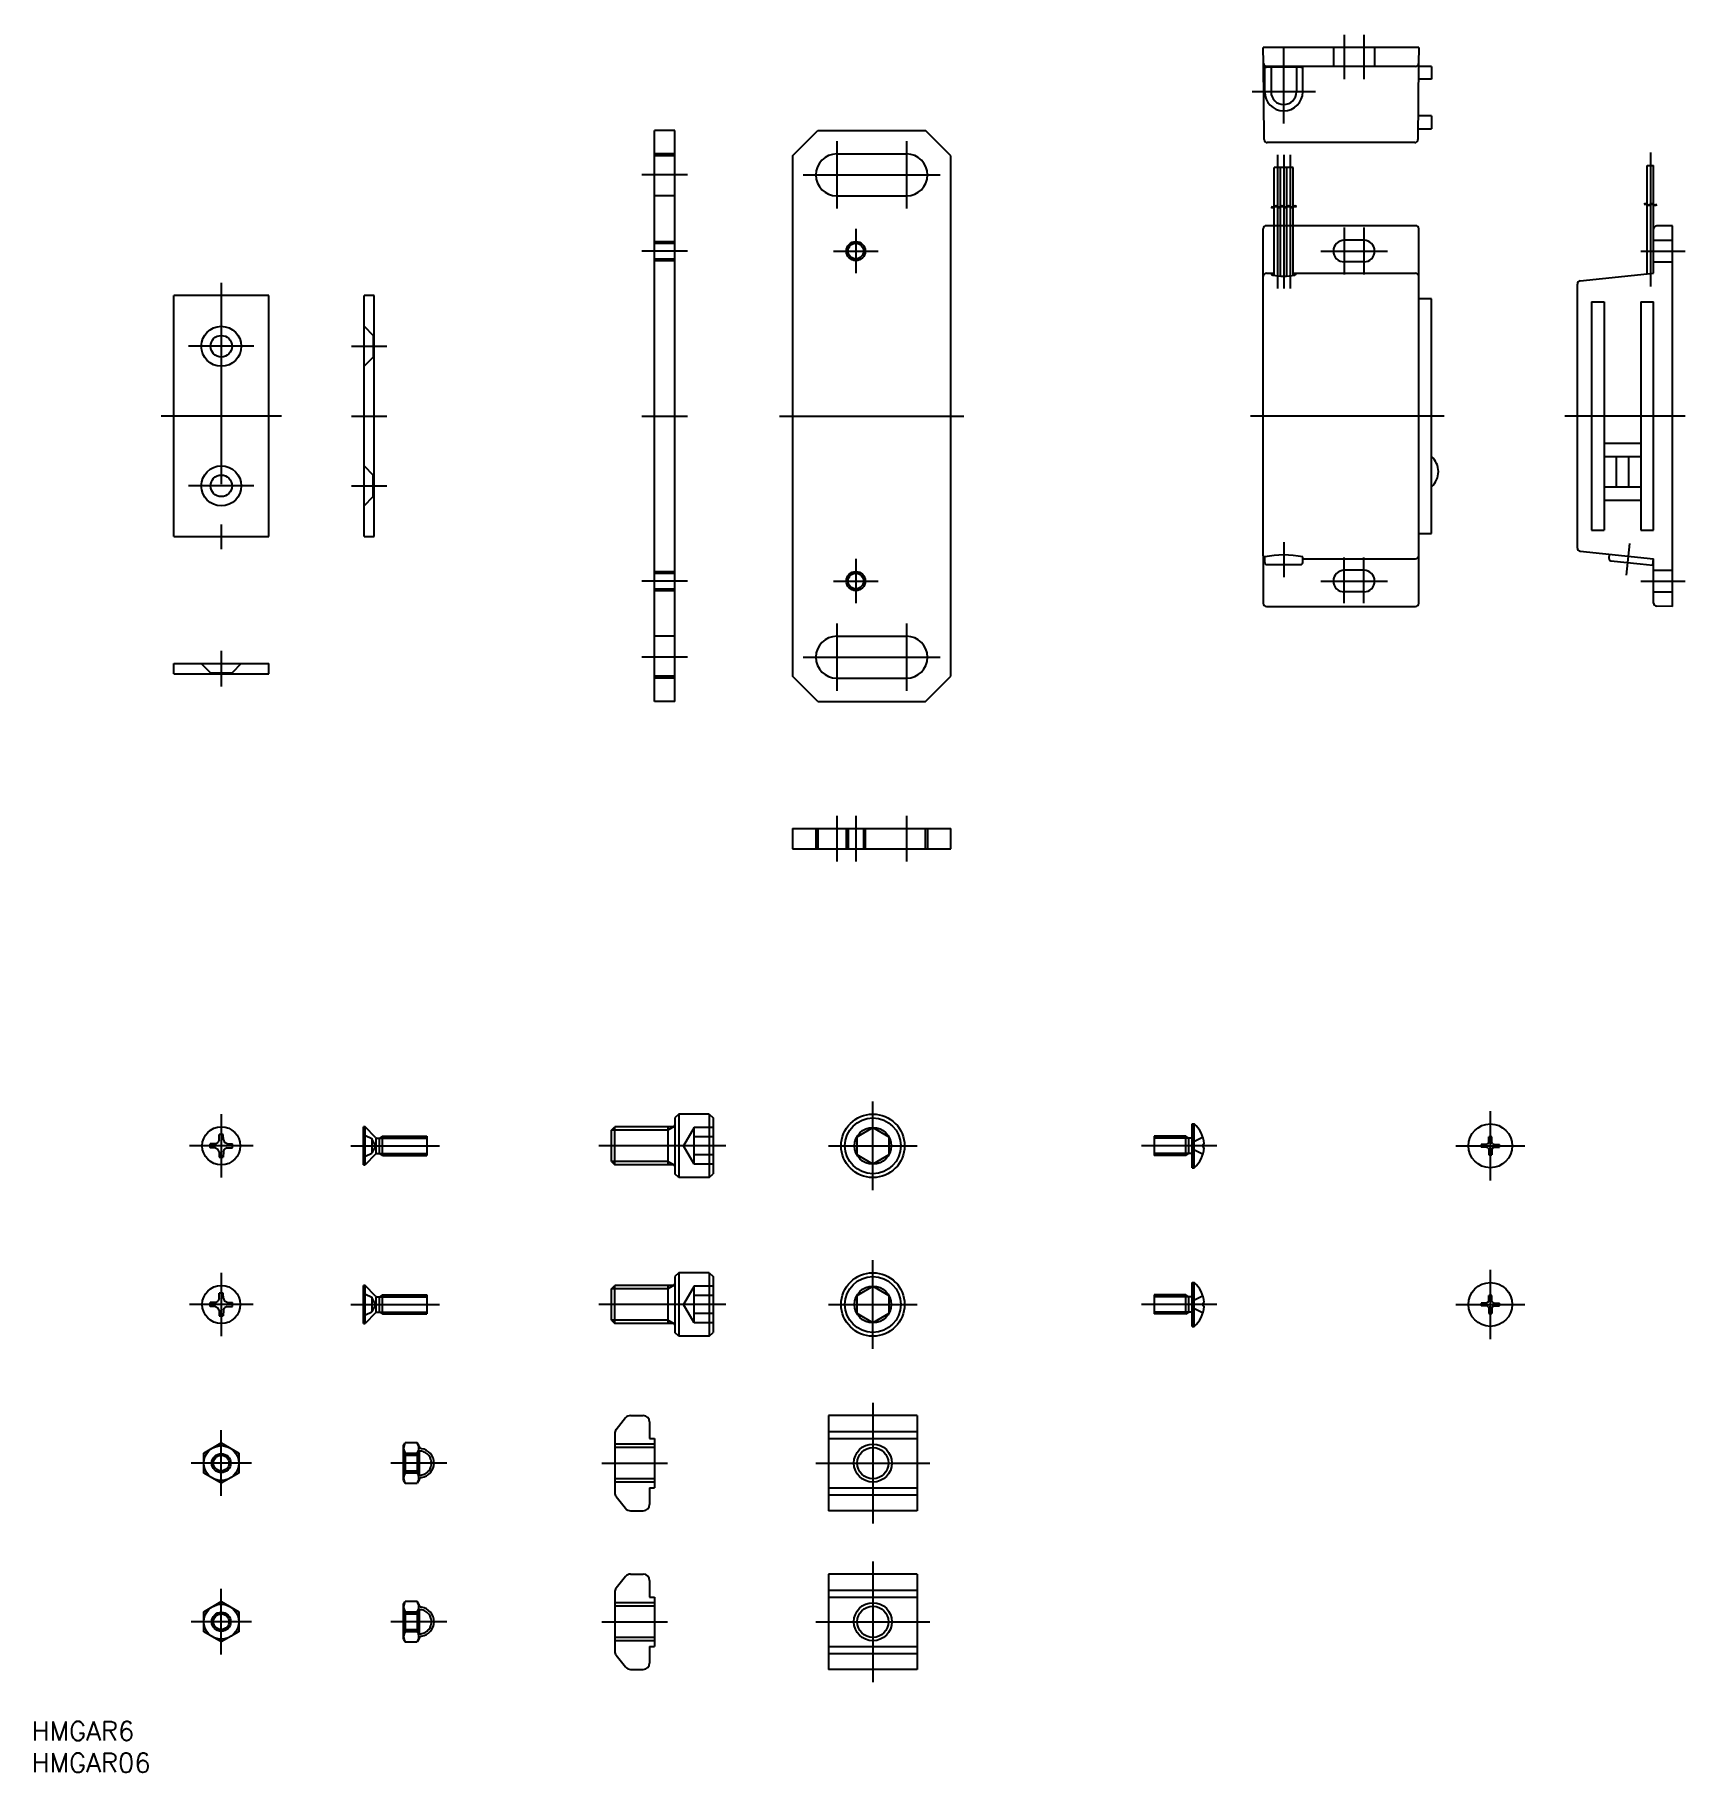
# Model space of a CAD drawing. Extents: x -29 to 231, y -214 to 60.
import ezdxf

# ---------------------------------------------------------------- set-up
doc = ezdxf.new("R2010")
doc.units = 0
doc.linetypes.add('CENTER', pattern=[50.8, 31.75, -6.35, 6.35, -6.35])
doc.linetypes.add('DASHED', pattern=[19.05, 12.7, -6.35])
doc.layers.get('0').update_dxf_attribs({"linetype": 'CONTINUOUS'})
doc.layers.add('CENTER', color=1, linetype='CENTER')
doc.styles.get("Standard").update_dxf_attribs({"font": 'txt.shx', "height": 3, "bigfont": 'bigfont.shx'})

# ---------------------------------------------------------------- blocks, each defined once
blk = doc.blocks.new('*U2')
at = {"color": 7, "linetype": 'CONTINUOUS'}
blk.add_text('HMGAR6', height=3, dxfattribs=at).set_placement((-29.91, -208.72))
blk = doc.blocks.new('*U3')
at = {"color": 7, "linetype": 'CONTINUOUS'}
blk.add_text('HMGAR06', height=3, dxfattribs=at).set_placement((-29.91, -213.72))

msp = doc.modelspace()

# ---------------------------------------------------------------- linework, layer by layer
at = {"color": 7, "linetype": 'CONTINUOUS'}
for p, q in [((164.24, 55.59), (164.22, 58.09)), ((188.72, 58.09), (164.22, 58.09)), ((188.72, 58.09), (188.7, 55.59)), ((164.35, 43.59), (164.24, 55.59)), ((188.2, 55.09), (164.74, 55.09)), ((165.44, 55.09), (165.44, 51.09)), ((169.44, 55.09), (169.44, 51.09)), ((188.7, 55.59), (188.59, 43.59)), ((190.72, 55.09), (188.69, 55.09)), ((190.72, 55.09), (190.72, 53.09)), ((190.72, 53.09), (188.68, 53.09)), ((190.72, 47.29), (188.63, 47.29)), ((190.72, 47.29), (190.72, 45.29)), ((68.3, -45), (68.3, 45)), ((71.5, 45), (68.3, 45)), ((71.5, -45), (71.5, 45)), ((90, 41), (94, 45)), ((94, 45), (111, 45)), ((115, 41), (111, 45)), ((188.61, 45.29), (190.72, 45.29)), ((97, 41.3), (108, 41.3)), ((188.09, 43.09), (164.85, 43.09)), ((71.5, 41), (68.3, 41)), ((90, 41), (90, -41)), ((115, -41), (115, 41)), ((165.94, 33.04), (165.94, 39.17)), ((168.94, 39.17), (165.94, 39.17)), ((166.94, 33.04), (166.94, 39.17)), ((167.94, 33.04), (167.94, 39.17)), ((168.94, 33.04), (168.94, 39.17)), ((224.72, 33.38), (224.72, 39.51)), ((224.72, 39.51), (225.72, 39.51)), ((225.72, 33.38), (225.72, 39.51)), ((97, 34.7), (108, 34.7)), ((165.94, 22.16), (165.94, 32.93)), ((166.94, 22.05), (166.94, 32.93)), ((167.94, 22.05), (167.94, 32.93)), ((168.94, 22.16), (168.94, 32.94)), ((224.72, 22.4), (224.72, 33.27)), ((225.72, 22.5), (225.72, 33.27)), ((164.22, -22), (164.22, 29.5)), ((188.22, 30), (164.72, 30)), ((180.07, 27.7), (176.97, 27.7)), ((188.72, -22), (188.72, 29.5)), ((225.72, 22.5), (225.72, 29.47)), ((228.72, 30), (226.21, 29.97)), ((228.72, -30), (228.72, 30)), ((164.72, 22.5), (165.94, 22.5)), ((168.94, 22.5), (188.22, 22.5)), ((180.07, 24.3), (176.97, 24.3)), ((214.17, 21.3), (225.72, 22.5)), ((213.72, -20.8), (213.72, 20.8)), ((-7.5, -19), (-7.5, 19)), ((7.5, 19), (-7.5, 19)), ((7.5, -19), (7.5, 19)), ((22.5, -19), (22.5, 19)), ((24.1, 19), (22.5, 19)), ((24.1, -19), (24.1, 19)), ((190.72, 18.5), (188.72, 18.5)), ((190.72, -18.5), (190.72, 18.5)), ((215.92, 18), (215.92, -18)), ((215.92, 18), (217.92, 18)), ((217.92, 18), (217.92, -18)), ((223.72, 18), (223.72, -18)), ((223.72, 18), (225.72, 18)), ((225.72, -18), (225.72, 18)), ((217.92, -4.25), (223.72, -4.25)), ((217.92, -6.38), (223.72, -6.38)), ((219.85, -6.38), (219.85, -11.13)), ((221.79, -6.38), (221.79, -11.13)), ((190.72, -13.25), (190.72, -10.05)), ((217.92, -11.13), (223.72, -11.13)), ((217.92, -11.13), (223.72, -11.13)), ((217.92, -13.25), (223.72, -13.25)), ((-7.5, -19), (7.5, -19)), ((22.5, -19), (24.1, -19)), ((188.72, -18.5), (190.72, -18.5)), ((215.92, -18), (217.92, -18)), ((223.72, -18), (225.72, -18)), ((214.17, -21.3), (225.72, -22.5)), ((218.72, -22.47), (218.79, -21.78)), ((164.22, -22), (164.22, -29.5)), ((164.44, -22.89), (164.44, -22.19)), ((164.44, -23.1), (164.44, -22.89)), ((164.74, -23.39), (170.14, -23.39)), ((170.44, -23.1), (170.44, -22.19)), ((170.44, -22.5), (188.22, -22.5)), ((180.07, -24.3), (176.97, -24.3)), ((188.72, -29.5), (188.72, -22)), ((218.98, -22.8), (223.63, -23.29)), ((223.63, -23.29), (225.62, -23.49)), ((225.62, -23.49), (225.72, -22.5)), ((225.72, -29.47), (225.72, -22.5)), ((164.72, -30), (188.22, -30)), ((180.07, -27.7), (176.97, -27.7)), ((228.72, -30), (226.21, -29.97)), ((97, -34.7), (108, -34.7)), ((-7.5, -39), (7.5, -39)), ((-7.5, -40.6), (-7.5, -39)), ((-7.5, -40.6), (7.5, -40.6)), ((7.5, -40.6), (7.5, -39)), ((71.5, -41), (68.3, -41)), ((94, -45), (90, -41)), ((111, -45), (115, -41)), ((97, -41.3), (108, -41.3)), ((71.5, -45), (68.3, -45)), ((94, -45), (111, -45)), ((90, -65), (115, -65)), ((90, -65), (90, -68.2)), ((94, -65), (94, -68.2)), ((111, -68.2), (111, -65)), ((115, -68.2), (115, -65)), ((90, -68.2), (115, -68.2)), ((22.4, -118), (22.4, -112)), ((22.65, -112), (22.4, -112)), ((22.65, -118), (22.65, -112)), ((24.33, -113.68), (22.65, -112)), ((61.5, -112.54), (62.04, -112)), ((71.25, -112), (62.04, -112)), ((62.04, -118), (62.04, -112)), ((70.38, -112), (70.38, -118)), ((72.1, -110), (71.5, -110.6)), ((71.5, -110.6), (71.5, -119.4)), ((72.1, -110), (72.1, -120)), ((76.9, -110), (72.1, -110)), ((76.9, -110), (76.9, -120)), ((76.9, -110), (77.5, -110.6)), ((77.5, -110.6), (77.5, -119.4)), ((100.19, -113.56), (102.69, -112.11)), ((102.69, -112.11), (105.19, -113.56)), ((153, -118.45), (153, -111.55)), ((153, -111.55), (153.34, -111.55)), ((153.34, -118.45), (153.34, -111.55)), ((-0.92, -114.67), (-1.77, -114.68)), ((-0.92, -114.67), (-0.52, -114.48)), ((-0.33, -114.08), (-0.52, -114.48)), ((-0.33, -114.08), (-0.32, -113.23)), ((0.33, -114.08), (0.32, -113.23)), ((0.33, -114.08), (0.52, -114.48)), ((0.92, -114.67), (0.52, -114.48)), ((0.92, -114.67), (1.77, -114.68)), ((24.42, -116.23), (24.42, -113.77)), ((24.54, -113.77), (24.95, -113.77)), ((25.42, -113.5), (24.95, -113.77)), ((24.95, -116.23), (24.95, -113.77)), ((25.42, -113.5), (32.4, -113.5)), ((25.42, -116.5), (25.42, -113.5)), ((32.4, -113.5), (32.4, -116.5)), ((61.5, -117.46), (61.5, -112.54)), ((100.19, -116.44), (100.19, -113.56)), ((105.19, -113.56), (105.19, -116.44)), ((152, -113.5), (147, -113.5)), ((147, -113.5), (147, -116.5)), ((152.47, -113.77), (152, -113.5)), ((152, -116.5), (152, -113.5)), ((152.9, -113.77), (152.47, -113.77)), ((152.47, -116.23), (152.47, -113.77)), ((154.67, -114.77), (154.87, -114.76)), ((154.67, -114.77), (154.67, -115.23)), ((199.43, -114.76), (198.57, -114.77)), ((199.66, -114.66), (199.43, -114.76)), ((199.66, -114.66), (199.76, -114.43)), ((199.76, -114.43), (199.77, -113.57)), ((200.24, -114.43), (200.23, -113.57)), ((200.34, -114.66), (200.24, -114.43)), ((200.34, -114.66), (200.57, -114.76)), ((200.57, -114.76), (201.43, -114.77)), ((-0.92, -115.33), (-1.77, -115.32)), ((-0.92, -115.33), (-0.52, -115.52)), ((-0.33, -115.92), (-0.52, -115.52)), ((-0.33, -115.92), (-0.32, -116.77)), ((0.33, -115.92), (0.32, -116.77)), ((0.33, -115.92), (0.52, -115.52)), ((0.92, -115.33), (0.52, -115.52)), ((0.92, -115.33), (1.77, -115.32)), ((24.33, -116.32), (22.65, -118)), ((24.54, -116.23), (24.95, -116.23)), ((25.42, -116.5), (24.95, -116.23)), ((25.42, -116.5), (32.4, -116.5)), ((61.5, -117.46), (62.04, -118)), ((102.69, -117.89), (100.19, -116.44)), ((105.19, -116.44), (102.69, -117.89)), ((152, -116.5), (147, -116.5)), ((152, -116.5), (152.47, -116.23)), ((152.9, -116.23), (152.47, -116.23)), ((154.67, -115.23), (154.87, -115.24)), ((199.43, -115.24), (198.57, -115.23)), ((199.66, -115.34), (199.43, -115.24)), ((199.66, -115.34), (199.76, -115.57)), ((199.76, -115.57), (199.77, -116.43)), ((200.24, -115.57), (200.23, -116.43)), ((200.34, -115.34), (200.24, -115.57)), ((200.34, -115.34), (200.57, -115.24)), ((200.57, -115.24), (201.43, -115.23)), ((22.4, -118), (22.65, -118)), ((71.25, -118), (62.04, -118)), ((72.1, -120), (71.5, -119.4)), ((76.9, -120), (72.1, -120)), ((76.9, -120), (77.5, -119.4)), ((153, -118.45), (153.34, -118.45)), ((72.1, -135), (71.5, -135.6)), ((71.5, -135.6), (71.5, -144.4)), ((72.1, -135), (72.1, -145)), ((76.9, -135), (72.1, -135)), ((76.9, -135), (76.9, -145)), ((76.9, -135), (77.5, -135.6)), ((77.5, -135.6), (77.5, -144.4)), ((153, -143.45), (153, -136.55)), ((153, -136.55), (153.34, -136.55)), ((153.34, -143.45), (153.34, -136.55)), ((-0.92, -139.67), (-0.52, -139.48)), ((-0.33, -139.08), (-0.52, -139.48)), ((-0.33, -139.08), (-0.32, -138.23)), ((0.33, -139.08), (0.32, -138.23)), ((0.33, -139.08), (0.52, -139.48)), ((0.92, -139.67), (0.52, -139.48)), ((22.4, -143), (22.4, -137)), ((22.65, -137), (22.4, -137)), ((24.33, -138.68), (22.65, -137)), ((22.65, -143), (22.65, -137)), ((24.42, -141.23), (24.42, -138.77)), ((24.54, -138.77), (24.95, -138.77)), ((25.42, -138.5), (24.95, -138.77)), ((24.95, -141.23), (24.95, -138.77)), ((25.42, -138.5), (32.4, -138.5)), ((25.42, -141.5), (25.42, -138.5)), ((32.4, -138.5), (32.4, -141.5)), ((61.5, -137.54), (62.04, -137)), ((61.5, -142.46), (61.5, -137.54)), ((71.25, -137), (62.04, -137)), ((62.04, -143), (62.04, -137)), ((70.38, -137), (70.38, -143)), ((100.19, -138.56), (102.69, -137.11)), ((100.19, -141.44), (100.19, -138.56)), ((102.69, -137.11), (105.19, -138.56)), ((105.19, -138.56), (105.19, -141.44)), ((152, -138.5), (147, -138.5)), ((147, -138.5), (147, -141.5)), ((152.47, -138.77), (152, -138.5)), ((152, -141.5), (152, -138.5)), ((152.9, -138.77), (152.47, -138.77)), ((152.47, -141.23), (152.47, -138.77)), ((199.66, -139.66), (199.76, -139.43)), ((199.76, -139.43), (199.77, -138.57)), ((200.24, -139.43), (200.23, -138.57)), ((200.34, -139.66), (200.24, -139.43)), ((-0.92, -139.67), (-1.77, -139.68)), ((-0.92, -140.33), (-1.77, -140.32)), ((-0.92, -140.33), (-0.52, -140.52)), ((-0.33, -140.92), (-0.52, -140.52)), ((-0.33, -140.92), (-0.32, -141.77)), ((0.33, -140.92), (0.32, -141.77)), ((0.33, -140.92), (0.52, -140.52)), ((0.92, -140.33), (0.52, -140.52)), ((0.92, -139.67), (1.77, -139.68)), ((0.92, -140.33), (1.77, -140.32)), ((24.33, -141.32), (22.65, -143)), ((24.54, -141.23), (24.95, -141.23)), ((25.42, -141.5), (24.95, -141.23)), ((25.42, -141.5), (32.4, -141.5)), ((102.69, -142.89), (100.19, -141.44)), ((105.19, -141.44), (102.69, -142.89)), ((152, -141.5), (147, -141.5)), ((152, -141.5), (152.47, -141.23)), ((152.9, -141.23), (152.47, -141.23)), ((154.67, -139.77), (154.87, -139.76)), ((154.67, -139.77), (154.67, -140.23)), ((154.67, -140.23), (154.87, -140.24)), ((199.43, -139.76), (198.57, -139.77)), ((199.43, -140.24), (198.57, -140.23)), ((199.66, -139.66), (199.43, -139.76)), ((199.66, -140.34), (199.43, -140.24)), ((199.66, -140.34), (199.76, -140.57)), ((199.76, -140.57), (199.77, -141.43)), ((200.24, -140.57), (200.23, -141.43)), ((200.34, -140.34), (200.24, -140.57)), ((200.34, -139.66), (200.57, -139.76)), ((200.34, -140.34), (200.57, -140.24)), ((200.57, -139.76), (201.43, -139.77)), ((200.57, -140.24), (201.43, -140.23)), ((22.4, -143), (22.65, -143)), ((61.5, -142.46), (62.04, -143)), ((71.25, -143), (62.04, -143)), ((72.1, -145), (71.5, -144.4)), ((76.9, -145), (72.1, -145)), ((76.9, -145), (77.5, -144.4)), ((153, -143.45), (153.34, -143.45)), ((63.7, -157.88), (62.22, -159.73)), ((64.48, -157.5), (66.5, -157.5)), ((67.5, -158.5), (67.5, -161.1)), ((95.69, -157.5), (95.69, -172.5)), ((109.69, -157.5), (95.69, -157.5)), ((109.69, -157.5), (109.69, -172.5)), ((62, -160.35), (62, -169.65)), ((67.5, -161.1), (68.3, -161.1)), ((68.3, -161.1), (68.3, -168.9)), ((95.69, -160), (109.69, -160)), ((95.69, -161.1), (109.69, -161.1)), ((-2.75, -163.41), (0, -161.82)), ((-2.75, -166.59), (-2.75, -163.41)), ((0, -161.82), (2.75, -163.41)), ((2.75, -163.41), (2.75, -166.59)), ((28.73, -162.25), (28.98, -161.82)), ((28.73, -167.75), (28.73, -162.25)), ((30.89, -161.82), (28.98, -161.82)), ((28.98, -163.41), (30.89, -163.41)), ((31.13, -162.25), (30.89, -161.82)), ((31.13, -167.75), (31.13, -162.25)), ((0, -168.18), (-2.75, -166.59)), ((2.75, -166.59), (0, -168.18)), ((30.89, -166.59), (28.98, -166.59)), ((28.73, -167.75), (28.98, -168.18)), ((28.98, -168.18), (30.89, -168.18)), ((31.13, -167.75), (30.89, -168.18)), ((67.5, -168.9), (68.3, -168.9)), ((67.5, -168.9), (67.5, -171.5)), ((95.69, -168.9), (109.69, -168.9)), ((62.22, -170.27), (63.7, -172.12)), ((95.69, -170), (109.69, -170)), ((64.48, -172.5), (66.5, -172.5)), ((109.69, -172.5), (95.69, -172.5)), ((63.7, -182.88), (62.22, -184.73)), ((64.48, -182.5), (66.5, -182.5)), ((109.69, -182.5), (95.69, -182.5)), ((95.69, -182.5), (95.69, -197.5)), ((109.69, -182.5), (109.69, -197.5)), ((62, -185.35), (62, -194.65)), ((67.5, -183.5), (67.5, -186.1)), ((67.5, -186.1), (68.3, -186.1)), ((68.3, -186.1), (68.3, -193.9)), ((95.69, -185), (109.69, -185)), ((95.69, -186.1), (109.69, -186.1)), ((-2.75, -188.41), (0, -186.82)), ((-2.75, -191.59), (-2.75, -188.41)), ((0, -186.82), (2.75, -188.41)), ((2.75, -188.41), (2.75, -191.59)), ((28.73, -187.25), (28.98, -186.82)), ((28.73, -192.75), (28.73, -187.25)), ((30.89, -186.82), (28.98, -186.82)), ((28.98, -188.41), (30.89, -188.41)), ((31.13, -187.25), (30.89, -186.82)), ((31.13, -192.75), (31.13, -187.25)), ((0, -193.18), (-2.75, -191.59)), ((2.75, -191.59), (0, -193.18)), ((30.89, -191.59), (28.98, -191.59)), ((28.73, -192.75), (28.98, -193.18)), ((28.98, -193.18), (30.89, -193.18)), ((31.13, -192.75), (30.89, -193.18)), ((67.5, -193.9), (68.3, -193.9)), ((67.5, -193.9), (67.5, -196.5)), ((95.69, -193.9), (109.69, -193.9)), ((62.22, -195.27), (63.7, -197.12)), ((95.69, -195), (109.69, -195)), ((64.48, -197.5), (66.5, -197.5)), ((109.69, -197.5), (95.69, -197.5))]:
    msp.add_line(p, q, dxfattribs=at)
at = {"color": 3, "linetype": 'DASHED'}
for p, q in [((175.27, 58.09), (175.27, 55.09)), ((181.77, 58.09), (181.77, 55.09)), ((164.74, 55.09), (164.44, 55.09)), ((71.5, 41.3), (68.3, 41.3)), ((71.5, 34.7), (68.3, 34.7)), ((68.3, 27.5), (71.5, 27.5)), ((225.72, 27.7), (228.72, 27.7)), ((68.3, 27.23), (71.5, 27.23)), ((68.3, 24.77), (71.5, 24.77)), ((68.3, 24.5), (71.5, 24.5)), ((225.72, 24.3), (228.72, 24.3)), ((22.5, 14.15), (23.95, 12.7)), ((23.95, 12.7), (23.95, 9.3)), ((23.95, 12.7), (24.1, 12.7)), ((22.5, 7.85), (23.95, 9.3)), ((23.95, 9.3), (24.1, 9.3)), ((22.5, -7.85), (23.95, -9.3)), ((23.95, -12.7), (23.95, -9.3)), ((23.95, -9.3), (24.1, -9.3)), ((22.5, -14.15), (23.95, -12.7)), ((23.95, -12.7), (24.1, -12.7)), ((68.3, -24.5), (71.5, -24.5)), ((225.72, -24.3), (228.72, -24.3)), ((68.3, -24.77), (71.5, -24.77)), ((68.3, -27.23), (71.5, -27.23)), ((68.3, -27.5), (71.5, -27.5)), ((225.72, -27.7), (228.72, -27.7)), ((71.5, -34.7), (68.3, -34.7)), ((-3.15, -39), (-1.7, -40.45)), ((-1.7, -40.45), (1.7, -40.45)), ((-1.7, -40.45), (-1.7, -40.6)), ((3.15, -39), (1.7, -40.45)), ((1.7, -40.45), (1.7, -40.6)), ((71.5, -41.3), (68.3, -41.3)), ((93.7, -65), (93.7, -68.2)), ((98.5, -65), (98.5, -68.2)), ((98.77, -65), (98.77, -68.2)), ((101.23, -65), (101.23, -68.2)), ((101.5, -65), (101.5, -68.2)), ((111.3, -65), (111.3, -68.2)), ((74.5, -112.11), (72.83, -115)), ((77.5, -112.11), (74.5, -112.11)), ((74.5, -117.89), (74.5, -112.11)), ((22.73, -113.37), (23.73, -113.86)), ((24.33, -115), (23.73, -113.86)), ((23.73, -113.86), (23.73, -116.14)), ((77.5, -113.56), (74.5, -113.56)), ((152.91, -115), (153.25, -114.36)), ((154.62, -113.69), (153.25, -114.36)), ((153.25, -114.36), (153.25, -115.64)), ((22.73, -116.63), (23.73, -116.14)), ((24.33, -115), (23.73, -116.14)), ((74.5, -117.89), (72.83, -115)), ((77.5, -116.44), (74.5, -116.44)), ((152.91, -115), (153.25, -115.64)), ((154.62, -116.31), (153.25, -115.64)), ((77.5, -117.89), (74.5, -117.89)), ((22.73, -138.37), (23.73, -138.85)), ((23.73, -138.85), (23.73, -141.15)), ((24.33, -140), (23.73, -138.85)), ((74.5, -137.11), (72.83, -140)), ((77.5, -137.11), (74.5, -137.11)), ((74.5, -142.89), (74.5, -137.11)), ((77.5, -138.56), (74.5, -138.56)), ((152.91, -140), (153.25, -139.37)), ((154.62, -138.69), (153.25, -139.37)), ((153.25, -139.37), (153.25, -140.63)), ((22.73, -141.63), (23.73, -141.15)), ((24.33, -140), (23.73, -141.15)), ((74.5, -142.89), (72.83, -140)), ((77.5, -141.44), (74.5, -141.44)), ((152.91, -140), (153.25, -140.63)), ((154.62, -141.31), (153.25, -140.63)), ((77.5, -142.89), (74.5, -142.89)), ((28.73, -163.5), (31.13, -163.5)), ((28.73, -163.5), (29, -163.77)), ((29, -163.77), (30.86, -163.77)), ((29, -163.77), (29, -166.23)), ((31.13, -163.5), (30.86, -163.77)), ((30.86, -163.77), (30.86, -166.23)), ((31.23, -163.1), (31.13, -163.1)), ((31.23, -166.9), (31.23, -163.1)), ((68.3, -162), (62, -162)), ((68.3, -162.54), (62, -162.54)), ((28.73, -166.5), (29, -166.23)), ((28.73, -166.5), (31.13, -166.5)), ((29, -166.23), (30.86, -166.23)), ((31.13, -166.5), (30.86, -166.23)), ((31.23, -166.9), (31.13, -166.9)), ((68.3, -167.46), (62, -167.46)), ((68.3, -168), (62, -168)), ((28.73, -188.5), (29, -188.77)), ((28.73, -188.5), (31.13, -188.5)), ((29, -188.77), (29, -191.23)), ((29, -188.77), (30.86, -188.77)), ((31.13, -188.5), (30.86, -188.77)), ((30.86, -188.77), (30.86, -191.23)), ((31.23, -188.1), (31.13, -188.1)), ((31.23, -191.9), (31.23, -188.1)), ((68.3, -187), (62, -187)), ((68.3, -187.54), (62, -187.54)), ((28.73, -191.5), (29, -191.23)), ((28.73, -191.5), (31.13, -191.5)), ((29, -191.23), (30.86, -191.23)), ((31.13, -191.5), (30.86, -191.23)), ((31.23, -191.9), (31.13, -191.9)), ((68.3, -192.46), (62, -192.46)), ((68.3, -193), (62, -193))]:
    msp.add_line(p, q, dxfattribs=at)
at = {"color": 3, "linetype": 'CONTINUOUS'}
for p, q in [((164.44, 51.09), (164.44, 55.09)), ((170.14, 54.99), (164.74, 54.99)), ((170.44, 51.09), (170.44, 55.09)), ((71.38, -111.97), (70.38, -112.54)), ((24.95, -113.77), (32.4, -113.77)), ((70.38, -112.54), (61.5, -112.54)), ((152.47, -113.77), (147, -113.77)), ((24.95, -116.23), (32.4, -116.23)), ((70.38, -117.46), (61.5, -117.46)), ((71.38, -118.03), (70.38, -117.46)), ((152.47, -116.23), (147, -116.23)), ((24.95, -138.77), (32.4, -138.77)), ((70.38, -137.54), (61.5, -137.54)), ((71.38, -136.97), (70.38, -137.54)), ((152.47, -138.77), (147, -138.77)), ((24.95, -141.23), (32.4, -141.23)), ((152.47, -141.23), (147, -141.23)), ((70.38, -142.46), (61.5, -142.46)), ((71.38, -143.03), (70.38, -142.46))]:
    msp.add_line(p, q, dxfattribs=at)
for centre, radius in [((100, 26), 1.5), ((100, -26), 1.5), ((0, -165), 1.5), ((102.69, -165), 3), ((0, -190), 1.5), ((102.69, -190), 3)]:
    msp.add_circle(centre, radius, dxfattribs=at)
at = {"color": 7, "linetype": 'CONTINUOUS'}
for centre, radius in [((100, 26), 1.23), ((0, 11), 3.15), ((0, 11), 1.7), ((0, -11), 3.15), ((0, -11), 1.7), ((100, -26), 1.23), ((0, -115), 3), ((102.69, -115), 5), ((102.69, -115), 4.4), ((102.69, -115), 2.89), ((200, -115), 3.45), ((102.69, -140), 5), ((102.69, -140), 4.4), ((200, -140), 3.45), ((0, -140), 3), ((102.69, -140), 2.89), ((0, -165), 2.75), ((0, -165), 1.23), ((102.69, -165), 2.46), ((0, -190), 2.75), ((0, -190), 1.23), ((102.69, -190), 2.46)]:
    msp.add_circle(centre, radius, dxfattribs=at)
for centre, radius, start, end in [((164.74, 55.59), 0.5, 180.5, 270), ((188.2, 55.59), 0.5, 270, 359.4875), ((167.44, 51.09), 2, 180, 0), ((97, 38), 3.3, 90, 270), ((108, 38), 3.3, 270, 90), ((164.85, 43.59), 0.5, 180.5, 270), ((188.09, 43.59), 0.5, 270, 359.5), ((164.72, 29.5), 0.5, 90, 180), ((176.97, 26), 1.7, 90, 270), ((180.07, 26), 1.7, 270, 90), ((188.22, 29.5), 0.5, 0, 90), ((226.22, 29.47), 0.5, 90.5729, 180), ((164.72, 22), 0.5, 90, 180), ((165.74, 22.5), 0.3, 180, 262.0368), ((167.44, 31.38), 9.34, 259.25, 280.75), ((169.14, 22.5), 0.3, 277.9632, 360), ((188.22, 22), 0.5, 0, 90), ((214.22, 20.8), 0.5, 95.9469, 180), ((188.7, -8.76), 3.12, 310.4021, 49.5979), ((167.44, -36.47), 14.59, 78.1314, 101.8686), ((214.22, -20.8), 0.5, 180, 264.0531), ((164.72, -22), 0.5, 180, 236.3099), ((164.74, -23.09), 0.299, 180.1553, 270.1543), ((170.14, -23.09), 0.299, 269.8457, 359.8447), ((176.97, -26), 1.7, 90, 270), ((180.07, -26), 1.7, 270, 90), ((188.22, -22), 0.5, 270, 0), ((219.02, -22.51), 0.3, 174.05, 262.507), ((164.72, -29.5), 0.5, 180, 270), ((188.22, -29.5), 0.5, 270, 0), ((226.22, -29.47), 0.5, 180, 269.4271), ((97, -38), 3.3, 90, 270), ((108, -38), 3.3, 270, 90), ((71.25, -111.75), 0.25, 270, 0), ((150.3, -115), 4.6, 4.2535, 48.5904), ((0, -115), 1.8, 169.8876, 190.1124), ((0, -115), 1.8, 79.8876, 100.1124), ((0, -115), 1.8, 349.8876, 10.1124), ((24.54, -113.47), 0.3, 225, 270), ((152.9, -113.67), 0.1, 270, 0), ((154.69, -114.67), 0.195, 332.2184, 2.6733), ((200, -115), 1.45, 171.0389, 188.9611), ((200, -115), 1.45, 81.0389, 98.9611), ((200, -115), 1.45, 351.0389, 8.9611), ((0, -115), 1.8, 259.8876, 280.1124), ((24.54, -116.53), 0.3, 90, 135), ((152.9, -116.33), 0.1, 0, 90), ((150.3, -115), 4.6, 311.4096, 355.7465), ((154.69, -115.33), 0.195, 357.3267, 27.7816), ((200, -115), 1.45, 261.0389, 278.9611), ((71.25, -118.25), 0.25, 0, 90), ((71.25, -136.75), 0.25, 270, 0), ((150.3, -140), 4.6, 4.2535, 48.5904), ((0, -140), 1.8, 79.8876, 100.1124), ((24.54, -138.47), 0.3, 225, 270), ((152.9, -138.67), 0.1, 270, 0), ((200, -140), 1.45, 81.0389, 98.9611), ((0, -140), 1.8, 169.8876, 190.1124), ((0, -140), 1.8, 259.8876, 280.1124), ((0, -140), 1.8, 349.8876, 10.1124), ((24.54, -141.53), 0.3, 90, 135), ((152.9, -141.33), 0.1, 0, 90), ((150.3, -140), 4.6, 311.4096, 355.7465), ((154.69, -139.67), 0.195, 332.2184, 2.6733), ((154.69, -140.33), 0.195, 357.3267, 27.7816), ((200, -140), 1.45, 171.0389, 188.9611), ((200, -140), 1.45, 261.0389, 278.9611), ((200, -140), 1.45, 351.0389, 8.9611), ((71.25, -143.25), 0.25, 0, 90), ((64.48, -158.5), 1, 90, 141.3402), ((66.5, -158.5), 1, 0, 90), ((63, -160.35), 1, 141.3402, 180), ((30.14, -162.62), 1.41, 154.3842, 214.3842), ((33.99, -165), 5.25, 162.412, 197.588), ((29.73, -162.62), 1.41, 325.6158, 25.6158), ((25.88, -165), 5.25, 342.412, 17.588), ((31.63, -162.23), 0.5, 182.4469, 261.7962), ((31.23, -165), 2.3, 278.2038, 81.7962), ((30.14, -167.38), 1.41, 145.6158, 205.6158), ((29.73, -167.38), 1.41, 334.3842, 34.3842), ((31.63, -167.77), 0.5, 98.2038, 177.5531), ((63, -169.65), 1, 180, 218.6598), ((64.48, -171.5), 1, 218.6598, 270), ((66.5, -171.5), 1, 270, 0), ((64.48, -183.5), 1, 90, 141.3402), ((66.5, -183.5), 1, 0, 90), ((63, -185.35), 1, 141.3402, 180), ((30.14, -187.62), 1.41, 154.3842, 214.3842), ((33.99, -190), 5.25, 162.412, 197.588), ((29.73, -187.62), 1.41, 325.6158, 25.6158), ((25.88, -190), 5.25, 342.412, 17.588), ((31.63, -187.23), 0.5, 182.4469, 261.7962), ((31.23, -190), 2.3, 278.2038, 81.7962), ((30.14, -192.38), 1.41, 145.6158, 205.6158), ((29.73, -192.38), 1.41, 334.3842, 34.3842), ((31.63, -192.77), 0.5, 98.2038, 177.5531), ((63, -194.65), 1, 180, 218.6598), ((64.48, -196.5), 1, 218.6598, 270), ((66.5, -196.5), 1, 270, 0)]:
    msp.add_arc(centre, radius, start, end, dxfattribs=at)
at = {"color": 3, "linetype": 'CONTINUOUS'}
for centre, radius, start, end in [((164.8, 57.03), 2.04, 259.8448, 268.3185), ((170.08, 57.03), 2.04, 271.6815, 280.1552), ((167.44, 51.09), 3, 180, 0), ((165.7, 33.47), 0.499, 239.1157, 300), ((165.7, 33.37), 0.499, 239.1157, 300), ((166.2, 32.61), 0.499, 60, 119.9489), ((166.2, 32.5), 0.499, 60, 119.9489), ((166.7, 33.47), 0.499, 240, 300), ((166.7, 33.37), 0.499, 240, 300), ((167.19, 32.61), 0.499, 60, 120), ((167.19, 32.5), 0.499, 60, 120), ((167.69, 33.47), 0.499, 240, 300), ((167.69, 33.37), 0.499, 240, 300), ((168.19, 32.61), 0.499, 60, 120), ((168.19, 32.5), 0.499, 60, 120), ((168.69, 33.47), 0.499, 240, 300), ((168.69, 33.37), 0.499, 240, 300), ((169.19, 32.61), 0.499, 59.8855, 120), ((169.19, 32.5), 0.499, 59.8855, 120), ((224.47, 32.95), 0.499, 60, 120), ((224.47, 32.84), 0.499, 60, 120), ((224.97, 33.81), 0.499, 240, 300), ((224.97, 33.71), 0.499, 240, 300), ((225.46, 32.95), 0.499, 60.0511, 120), ((225.46, 32.84), 0.499, 60.0511, 120), ((225.96, 33.81), 0.499, 240, 300.8843), ((225.96, 33.71), 0.499, 240, 300.8843)]:
    msp.add_arc(centre, radius, start, end, dxfattribs=at)
at = {"color": 3, "linetype": 'DASHED'}
for centre, radius, start, end in [((23, -112.83), 0.6, 180, 243.7), ((154.4, -113.24), 0.5, 296.3, 306.1933), ((23, -117.17), 0.6, 116.3, 180), ((154.4, -116.76), 0.5, 53.8067, 63.7), ((23, -137.83), 0.6, 180, 243.7), ((154.4, -138.24), 0.5, 296.3, 306.1933), ((23, -142.17), 0.6, 116.3, 180), ((154.4, -141.76), 0.5, 53.8067, 63.7), ((31.23, -165), 1.9, 270, 90), ((31.23, -190), 1.9, 270, 90)]:
    msp.add_arc(centre, radius, start, end, dxfattribs=at)
at = {"layer": 'CENTER', "color": 1, "linetype": 'CENTER'}
for p, q in [((167.44, 46.09), (167.44, 58.09)), ((176.97, 60.09), (176.97, 53.09)), ((180.07, 60.09), (180.07, 53.09)), ((172.44, 51.09), (162.44, 51.09)), ((97, 43.3), (97, 32.7)), ((108, 43.3), (108, 32.7)), ((166.44, 41.17), (166.44, 20.09)), ((167.44, 41.17), (167.44, 20.09)), ((168.44, 41.17), (168.44, 20.09)), ((225.22, 41.51), (225.22, 20.43)), ((73.5, 38), (66.3, 38)), ((91.7, 38), (113.3, 38)), ((100, 29.5), (100, 22.5)), ((176.97, 29.7), (176.97, 22.3)), ((180.07, 29.7), (180.07, 22.3)), ((73.5, 26), (66.3, 26)), ((96.5, 26), (103.5, 26)), ((173.27, 26), (183.77, 26)), ((223.72, 26), (230.72, 26)), ((0, 21), (0, -21)), ((5.15, 11), (-5.15, 11)), ((20.5, 11), (26.1, 11)), ((9.5, 0), (-9.5, 0)), ((20.5, 0), (26.1, 0)), ((88, 0), (117, 0)), ((66.3, 0), (73.5, 0)), ((192.72, 0), (162.22, 0)), ((230.72, 0), (211.72, 0)), ((5.15, -11), (-5.15, -11)), ((20.5, -11), (26.1, -11)), ((167.44, -19.88), (167.44, -25.39)), ((221.47, -25.07), (221.98, -20.1)), ((100, -22.5), (100, -29.5)), ((176.97, -29.5), (176.97, -22.3)), ((180.07, -29.5), (180.07, -22.3)), ((73.5, -26), (66.3, -26)), ((96.5, -26), (103.5, -26)), ((173.27, -26), (183.77, -26)), ((223.72, -26), (230.72, -26)), ((97, -32.7), (97, -43.3)), ((108, -32.7), (108, -43.3)), ((0, -37), (0, -42.6)), ((73.5, -38), (66.3, -38)), ((91.7, -38), (113.3, -38)), ((97, -63), (97, -70.2)), ((100, -63), (100, -70.2)), ((108, -63), (108, -70.2)), ((102.69, -122), (102.69, -108)), ((0, -110), (0, -120)), ((200, -109.55), (200, -120.45)), ((5, -115), (-5, -115)), ((20.4, -115), (34.4, -115)), ((79.5, -115), (59.5, -115)), ((95.69, -115), (109.69, -115)), ((156.89, -115), (145, -115)), ((194.55, -115), (205.45, -115)), ((102.69, -147), (102.69, -133)), ((0, -135), (0, -145)), ((200, -134.55), (200, -145.45)), ((5, -140), (-5, -140)), ((20.4, -140), (34.4, -140)), ((79.5, -140), (59.5, -140)), ((95.69, -140), (109.69, -140)), ((156.89, -140), (145, -140)), ((194.55, -140), (205.45, -140)), ((102.69, -155.5), (102.69, -174.5)), ((0, -170.18), (0, -159.82)), ((4.75, -165), (-4.75, -165)), ((35.53, -165), (26.73, -165)), ((60, -165), (70.3, -165)), ((93.69, -165), (111.69, -165)), ((102.69, -180.5), (102.69, -199.5)), ((0, -195.18), (0, -184.82)), ((4.75, -190), (-4.75, -190)), ((35.53, -190), (26.73, -190)), ((60, -190), (70.3, -190)), ((93.69, -190), (111.69, -190))]:
    msp.add_line(p, q, dxfattribs=at)

# ---------------------------------------------------------------- block references
at = {"color": 7, "linetype": 'CONTINUOUS'}
for name in ['*U2', '*U3']:
    msp.add_blockref(name, (0, 0), dxfattribs=at)

doc.saveas('drawing.dxf')
